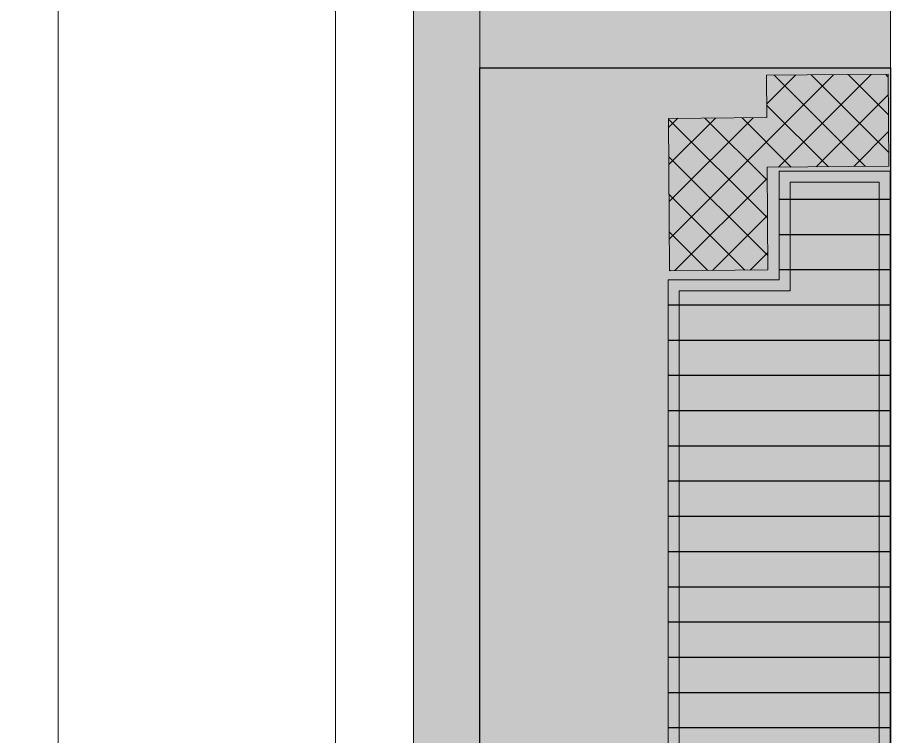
# Model space of a CAD drawing. Header units: inches. Extents: x 4017 to 5703, y -944 to 2840.
# Drawn here: x 5362.61 to 5378.35, y 904.31 to 917.27 of the extents above; entities that cross this region are included whole.
import ezdxf

# ---------------------------------------------------------------- set-up
doc = ezdxf.new("R2010")
doc.units = ezdxf.units.IN
doc.header["$MEASUREMENT"] = 0
doc.layers.get('0').update_dxf_attribs({"color": 5})
for name, color, linetype, lineweight in [('1 - bed panels', 170, 'Continuous', 9), ('1 - plaster', 1, 'Continuous', 9), ('1 - subStructural - Bearing', 132, 'Continuous', 9)]:
    doc.layers.add(name, color=color, linetype=linetype, lineweight=lineweight)
doc.layers.add('A-HATCH', color=11, linetype='Continuous')

# ---------------------------------------------------------------- blocks, each defined once
blk = doc.blocks.new('dooor')
at = {"layer": '1 - plaster', "true_color": 0xe0a352}
blk.add_hatch(color=33, dxfattribs=at).paths.add_polyline_path([(7.4, -48.222), (7.4, -47.022), (0, -47.022), (0, -48.222)])
at = {"layer": '1 - subStructural - Bearing', "true_color": 0xadcab8}
h = blk.add_hatch(color=9, dxfattribs=at)
h.dxf.hatch_style = 1
h.paths.add_polyline_path([(7.4, -48.222), (0, -48.222), (0, -259.001), (7.4, -259.001)])
at = {"layer": '1 - subStructural - Bearing'}
h = blk.add_hatch(dxfattribs=at)
h.set_pattern_fill('ANSI37', color=256, scale=0.15, style=0)
h.set_pattern_definition([(45, (-55141.42854, 35134.1782), (-0.3367596045, 0.3367596045), []), (135, (-55141.42854, 35134.1782), (-0.3367596045, -0.3367596045), [])])
h.paths.add_polyline_path([(2.225, -50.012), (0.03, -49.996), (0.042, -48.338), (2.237, -48.354), (2.231, -49.119), (4, -49.132), (3.98, -51.877), (2.211, -51.864)])
at = {"layer": 'A-HATCH'}
h = blk.add_hatch(dxfattribs=at)
h.set_pattern_fill('ANSI31', color=253, scale=0.2, angle=194.9204, style=0)
h.set_pattern_definition([(180, (-61009.41664, -44345.6368), (-3e-16, -0.635), [])])
h.paths.add_polyline_path([(4.006, -52.04), (2.006, -52.04), (2.006, -50.084), (0.006, -50.084), (0.006, -259.001), (2.006, -259.001), (2.006, -256.891), (4.006, -256.891)])
at = {"ltscale": 0.0005}
blk.add_lwpolyline([(7.4, -48.222), (0, -48.222), (0, -259.001), (7.4, -259.001)], close=True, dxfattribs=at)
at = {"layer": '1 - plaster'}
blk.add_lwpolyline([(0, -47.022), (7.4, -47.022), (7.4, -259.001), (0, -259.001)], close=True, dxfattribs=at)
blk.add_lwpolyline([(0, -47.022), (0, -48.222), (7.4, -48.222), (7.4, -47.022), (0, -47.022)], dxfattribs=at)
at = {"layer": '1 - subStructural - Bearing'}
for points in [[(2.225, -50.012), (0.03, -49.996), (0.042, -48.338), (2.237, -48.354), (2.231, -49.119), (4, -49.132), (3.98, -51.877), (2.211, -51.864), (2.225, -50.012)], [(1.806, -258.847), (1.806, -256.691), (3.806, -256.691), (3.806, -75.617), (3.806, -52.24), (1.806, -52.24), (1.806, -50.284), (0.206, -50.284), (0.206, -74.493), (0.206, -258.647), (2.006, -258.647)]]:
    blk.add_lwpolyline(points, dxfattribs=at)
blk.add_lwpolyline([(2.006, -50.084), (0.006, -50.084), (0.006, -74.43), (0.006, -258.847), (2.006, -258.847), (2.006, -256.891), (4.006, -256.891), (4.006, -75.68), (4.006, -52.04), (2.006, -52.04)], close=True, dxfattribs=at)
blk = doc.blocks.new('111')
at = {"layer": '1 - bed panels', "true_color": 0x334acc}
h = blk.add_hatch(dxfattribs=at)
h.set_pattern_fill('DOTS', color=162, scale=0.1, angle=135)
h.set_pattern_definition([(135, (-5228.088, 7294.87587), (-0.1683798023, -0.0561266008), [0, -0.15875])])
h.paths.add_polyline_path([(211.001, 0), (209.801, 0), (209.801, -102.998), (211, -102.998)])
at = {"layer": '1 - bed panels', "true_color": 0xc2c2c2}
h = blk.add_hatch(dxfattribs=at)
h.set_pattern_fill('LINE', color=9, scale=1.575, angle=-90)
h.set_pattern_definition([(270, (-7198.2296, -5166.2064), (5.000625, -2e-15), [])])
edge = h.paths.add_edge_path()
edge.add_line((5.999, -102.998), (1, -102.998))
edge.add_line((1, -102.998), (0.5, -0.7))
edge.add_line((0.5, -0.7), (210.5, -0.7))
edge.add_line((210.5, -0.7), (211, -102.998))
edge.add_line((211, -102.998), (206.001, -102.998))
edge.add_line((206.001, -102.998), (206.001, -87.433))
edge.add_arc((203.8, -87.204), 2.213, 354.0588, 455.3939)
edge.add_line((203.592, -85.001), (49.501, -85.001))
edge.add_arc((49.501, -83.001), 2, 270, 360)
edge.add_line((51.501, -83.001), (51.492, -77.644))
edge.add_arc((48.494, -77.832), 3.004, 3.5866, 70.4088)
edge.add_line((49.501, -75.001), (13.501, -75.001))
edge.add_arc((13.501, -77.001), 2, 90, 180)
edge.add_line((11.501, -77.001), (11.501, -83.001))
edge.add_arc((13.501, -83.001), 2, 180, 270)
edge.add_line((13.501, -85.001), (7.999, -85.001))
edge.add_arc((7.999, -87.001), 2, 90, 180)
edge.add_line((5.999, -87.001), (5.999, -102.998))
at = {"layer": '1 - bed panels'}
for points in [[(209.801, -102.998), (209.801, -10.019)], [(211.001, -10.019), (211, -102.998), (209.801, -102.998)]]:
    blk.add_lwpolyline(points, dxfattribs=at)

msp = doc.modelspace()

# ---------------------------------------------------------------- block references
at = {"xscale": -1}
msp.add_blockref('dooor', (5378.345, 964.582), dxfattribs=at)
msp.add_blockref('111', (5159.945, 955.582))

doc.saveas('drawing.dxf')
